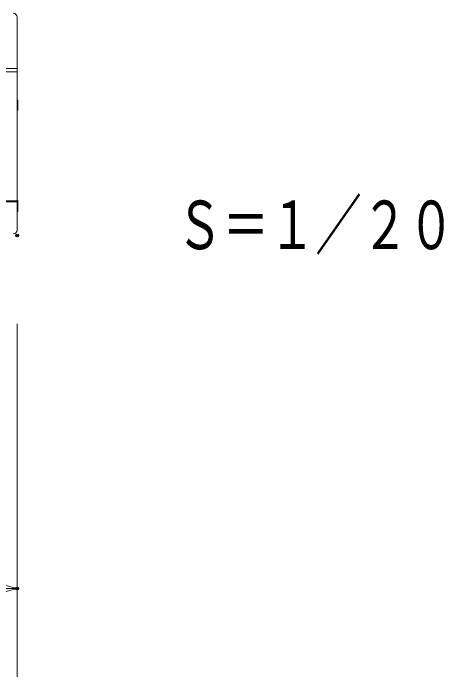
# Model space of a CAD drawing. Units: millimetres, scale not verified. Extents: x -63 to 62, y -57 to 57.
# Drawn here: x 33.63 to 43.39, y -12.11 to 2.93 of the extents above; entities that cross this region are included whole.
import ezdxf
from ezdxf.enums import TextEntityAlignment as Align

# ---------------------------------------------------------------- set-up
doc = ezdxf.new("R2010")
doc.units = ezdxf.units.MM
doc.header["$LTSCALE"] = 0.125
doc.header["$PDMODE"] = 32
doc.header["$PDSIZE"] = 0.0625
for name, color, linetype, lineweight in [('0-0_0', 7, 'Continuous', 9), ('0-3_GAIKEI', 7, 'Continuous', 9), ('0-6_SUNPO', 7, 'Continuous', 9)]:
    doc.layers.add(name, color=color, linetype=linetype, lineweight=lineweight)
doc.layers.add('0-4_TOUROKU', color=7, linetype='Continuous')
doc.layers.add('0-5_DEFPOINTS', color=7, linetype='Continuous')
doc.styles.add('ＭＳ ゴシック', font='')
doc.styles.get('ＭＳ ゴシック').set_extended_font_data('MS Gothic')

# ---------------------------------------------------------------- blocks, each defined once
blk = doc.blocks.new('_OPEN30')
at = {"layer": '0-0_0'}
blk.add_line((0, 0), (-1, 0), dxfattribs=at)
blk.add_lwpolyline([(-1, 0.26795), (0, 0), (-1, -0.26795)], dxfattribs=at)
blk = doc.blocks.new('D5')
at = {"layer": '0-5_DEFPOINTS'}
for p in [(15.0583, 7.217), (30.3083, 7.217), (30.3083, -0.783)]:
    blk.add_point(p, dxfattribs=at)
at = {"layer": '0-6_SUNPO'}
for p, q in [((15.0583, 5.217), (15.0583, -2.783)), ((30.3083, 5.217), (30.3083, -2.783)), ((17.0583, -0.783), (28.3083, -0.783))]:
    blk.add_line(p, q, dxfattribs=at)
at = {"layer": '0-6_SUNPO', "xscale": 2, "yscale": 2, "rotation": 180}
blk.add_blockref('_OPEN30', (15.0583, -0.783), dxfattribs=at)
at = {"layer": '0-6_SUNPO', "xscale": 2, "yscale": 2}
blk.add_blockref('_OPEN30', (30.3083, -0.783), dxfattribs=at)
at = {"layer": '0-6_SUNPO', "style": 'ＭＳ ゴシック'}
blk.add_text('305', height=1.833, dxfattribs=at).set_placement((20.8083, -0.283), align=Align.BOTTOM_LEFT)

msp = doc.modelspace()

# ---------------------------------------------------------------- linework, layer by layer
at = {"layer": '0-3_GAIKEI', "lineweight": 18}
for p, q in [((33.7204, 2.8366), (33.7204, -1.9934)), ((33.7204, -1.9934), (33.7198, -1.9934))]:
    msp.add_line(p, q, dxfattribs=at)
at = {"layer": '0-3_GAIKEI', "color": 1, "lineweight": 18}
for p, q in [((33.7204, 1.6766), (19.8504, 1.6766)), ((33.7204, 1.6016), (20.2207, 1.6016)), ((33.7204, 0.9566), (33.7354, 0.9566)), ((33.7354, 0.9566), (33.7354, 0.7316)), ((33.7204, 0.8616), (33.7354, 0.8616)), ((33.7204, 0.7316), (33.7354, 0.7316)), ((20.2707, -1.3234), (33.7204, -1.3234)), ((20.2707, -1.3484), (33.7204, -1.3484)), ((33.7204, -1.3184), (33.7354, -1.3184)), ((33.7354, -1.3184), (33.7354, -1.5684)), ((33.7204, -1.3722), (33.7354, -1.3722)), ((33.7204, -1.5147), (33.7354, -1.5147)), ((33.7204, -1.5684), (33.7354, -1.5684))]:
    msp.add_line(p, q, dxfattribs=at)
at = {"layer": '0-3_GAIKEI', "lineweight": 18}
for centre, start, end in [((33.6304, 2.8366), 0, 90), ((33.6304, -1.9834), 270, 0)]:
    msp.add_arc(centre, 0.09, start, end, dxfattribs=at)

# ---------------------------------------------------------------- block references
at = {"layer": '0-6_SUNPO'}
msp.add_blockref('D5', (3.4128, -9.3252), dxfattribs=at)

# ---------------------------------------------------------------- texts
at = {"layer": '0-4_TOUROKU', "style": 'ＭＳ ゴシック', "width": 0.7}
msp.add_text('Ｓ＝１／２０', height=1.1, dxfattribs=at).set_placement((37.3296, -2.7487), align=Align.BOTTOM_LEFT)

doc.saveas('drawing.dxf')
